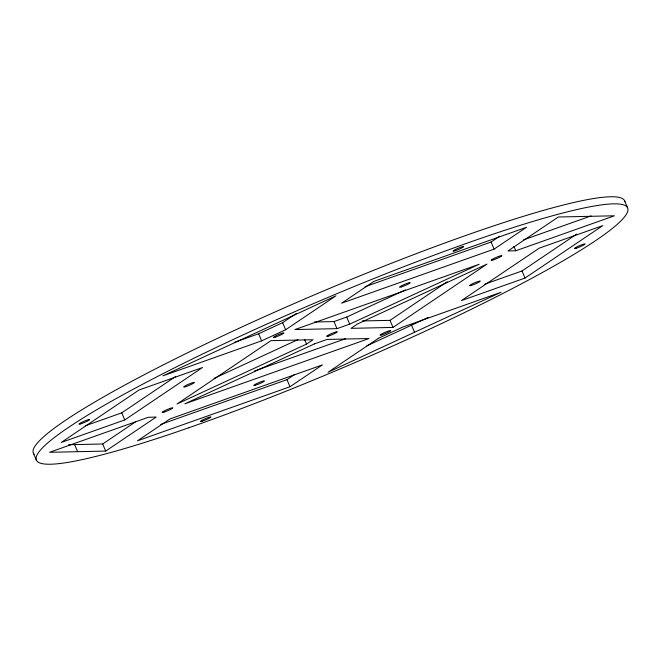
<?xml version="1.0" encoding="UTF-8"?>
<svg xmlns="http://www.w3.org/2000/svg" width="661" height="661" viewBox="0 0 661 661"><rect width="100%" height="100%" fill="white"/><g stroke="black" fill="none" stroke-linecap="round" stroke-linejoin="round"><path stroke-width="0.99" d="M85.17 425.824L121.748 412.852L175.578 376.555M124.772 419.933L202.53 367.508L138.992 390.031L61.233 442.457L124.772 419.933L121.748 412.852M68.595 444.737L102.678 443.994L136.059 421.487M234.44 342.348L258.625 333.772L282.611 322.684L296.252 313.479M105.702 451.075L156.194 417.033L148.246 417.314L49.558 452.298L105.702 451.075L102.678 443.994M285.626 329.765L335.953 295.831L162.961 375.836L261.64 340.853L285.626 329.765L282.611 322.684M306.53 344.108L313.017 339.737L270.985 340.646L177.024 404.003L306.53 344.108L304.647 339.68M160.714 424.428L286.973 379.67L294.641 374.498M364.831 286.8L491.09 242.042L499.617 236.291M289.989 386.751L322.386 364.905L169.91 418.958L137.513 440.804L289.989 386.751L286.973 379.67M494.106 249.123L526.511 227.277L374.027 281.33L341.63 303.176L494.106 249.123L491.09 242.042M362.335 320.949L390.015 320.354L447.249 281.76M393.039 327.426L486.992 264.078L357.485 323.973L351.008 328.343L393.039 327.426L390.015 320.354M484.463 284.28L522.008 270.969L576.689 234.101M525.024 278.05L602.782 225.624L539.252 248.148L461.494 300.573L525.024 278.05L522.008 270.969M214.065 378.389L297.921 339.614M314.496 321.99L333.979 321.568L346.686 317.065L405.383 289.915M349.702 324.146L479.208 264.251L294.971 329.558L336.994 328.649L349.702 324.146L346.686 317.065M366.896 345.819L428.287 317.429M523.396 239.918L591.124 215.907M515.778 250.767L614.457 215.783L558.322 217.006L507.995 250.94L515.778 250.767L513.886 246.346M254.518 370.97L345.67 338.663M624.554 200.688L627.578 207.769M411.547 325.171L414.563 332.252M333.979 321.568L336.994 328.649M258.625 333.772L261.64 340.853M74.61 444.605L77.634 451.686M33.422 453.231L36.446 460.312M34.083 454.206A321.411 35.273 -23.1 0 1 313.603 295.178A321.411 35.273 -23.1 0 1 624.901 201.795M378.389 338.316L328.063 372.25L501.063 292.245L402.375 327.228L378.389 338.316M314.314 343.935L184.807 403.83L369.053 338.523L327.021 339.432L314.314 343.935M188.996 427.708A321.411 35.273 -23.1 0 0 627.925 208.876A321.411 35.273 -23.1 0 0 179.114 365.533A321.411 35.273 -23.1 0 0 188.996 427.708M80.65 423.891A5.809 0.636 -23.1 0 0 89.466 419.818A5.809 0.636 -23.1 0 0 82.584 421.908A5.809 0.636 -23.1 0 0 80.65 423.891M576.21 248.23A5.809 0.636 -23.1 0 0 585.018 244.149A5.809 0.636 -23.1 0 0 578.135 246.247A5.809 0.636 -23.1 0 0 576.21 248.23M328.426 336.061A5.809 0.636 -23.1 0 0 337.242 331.987A5.809 0.636 -23.1 0 0 330.36 334.078A5.809 0.636 -23.1 0 0 328.426 336.061M454.793 250.866A5.809 0.636 -23.1 0 0 463.601 246.784A5.809 0.636 -23.1 0 0 456.718 248.875A5.809 0.636 -23.1 0 0 454.793 250.866M202.068 421.255A5.809 0.636 -23.1 0 0 210.884 417.182A5.809 0.636 -23.1 0 0 204.001 419.272A5.809 0.636 -23.1 0 0 202.068 421.255M471.376 285.387A5.809 0.636 -23.1 0 0 480.192 281.313A5.809 0.636 -23.1 0 0 473.309 283.404A5.809 0.636 -23.1 0 0 471.376 285.387M275.034 337.217A5.809 0.636 -23.1 0 0 283.85 333.144A5.809 0.636 -23.1 0 0 276.967 335.234A5.809 0.636 -23.1 0 0 275.034 337.217M163.903 412.15A5.809 0.636 -23.1 0 0 172.719 408.077A5.809 0.636 -23.1 0 0 165.837 410.167A5.809 0.636 -23.1 0 0 163.903 412.15M255.534 385.214A5.809 0.636 -23.1 0 0 264.342 381.141A5.809 0.636 -23.1 0 0 257.46 383.231A5.809 0.636 -23.1 0 0 255.534 385.214M185.485 386.735A5.809 0.636 -23.1 0 0 194.293 382.661A5.809 0.636 -23.1 0 0 187.41 384.752A5.809 0.636 -23.1 0 0 185.485 386.735M401.326 286.907A5.809 0.636 -23.1 0 0 410.142 282.834A5.809 0.636 -23.1 0 0 403.26 284.924A5.809 0.636 -23.1 0 0 401.326 286.907M492.957 259.971A5.809 0.636 -23.1 0 0 501.765 255.898A5.809 0.636 -23.1 0 0 494.882 257.988A5.809 0.636 -23.1 0 0 492.957 259.971M381.827 334.904A5.809 0.636 -23.1 0 0 390.634 330.822A5.809 0.636 -23.1 0 0 383.752 332.921A5.809 0.636 -23.1 0 0 381.827 334.904"/></g></svg>
